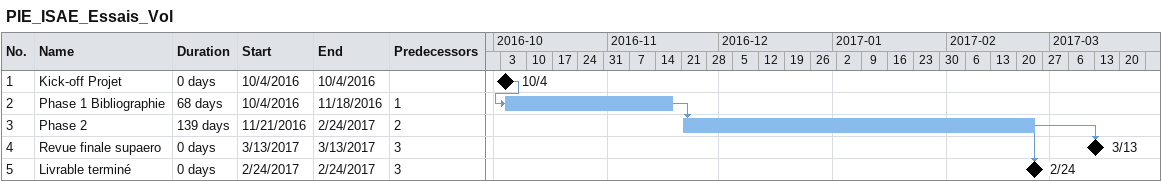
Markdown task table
PIE_ISAE_Essais_Vol

| ID | Task | Duration | Start | Finish | Predecessors |
|---|---|---|---|---|---|
| 1 | Kick-off Projet | 0d | 2016-10-04 | 2016-10-04 |  |
| 2 | Phase 1 Bibliographie | 68d | 2016-10-04 | 2016-11-18 | 1 |
| 3 | Phase 2 | 139d | 2016-11-21 | 2017-02-24 | 2 |
| 4 | Revue finale supaero | 0d | 2017-03-13 | 2017-03-13 | 3 |
| 5 | Livrable terminé | 0d | 2017-02-24 | 2017-02-24 | 3 |
